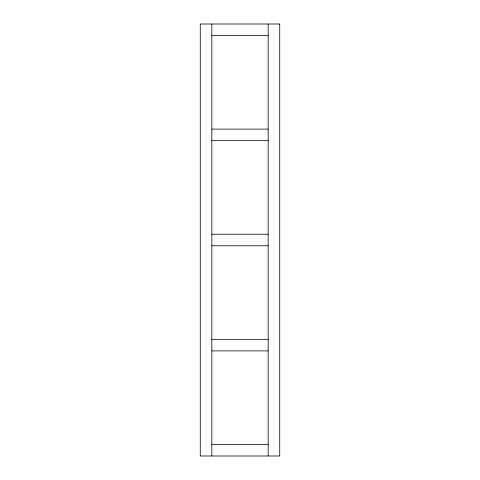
<?xml version="1.0" encoding="UTF-8"?>
<svg xmlns="http://www.w3.org/2000/svg" width="480" height="480" viewBox="0 0 480 480"><rect width="100%" height="100%" fill="white"/><g stroke="black" fill="none" stroke-linecap="round" stroke-linejoin="round"><path stroke-width="0.72" d="M211.824 35.556L268.176 35.556M211.824 129.108L268.176 129.108M211.824 140.67L268.176 140.67M211.824 234.222L268.176 234.222M211.824 245.778L268.176 245.778M211.824 339.33L268.176 339.33M211.824 350.892L268.176 350.892M211.824 444.444L268.176 444.444M268.176 24L268.176 456M211.824 24L211.824 456M279.732 24L200.268 24L200.268 456L279.732 456L279.732 24"/></g></svg>
